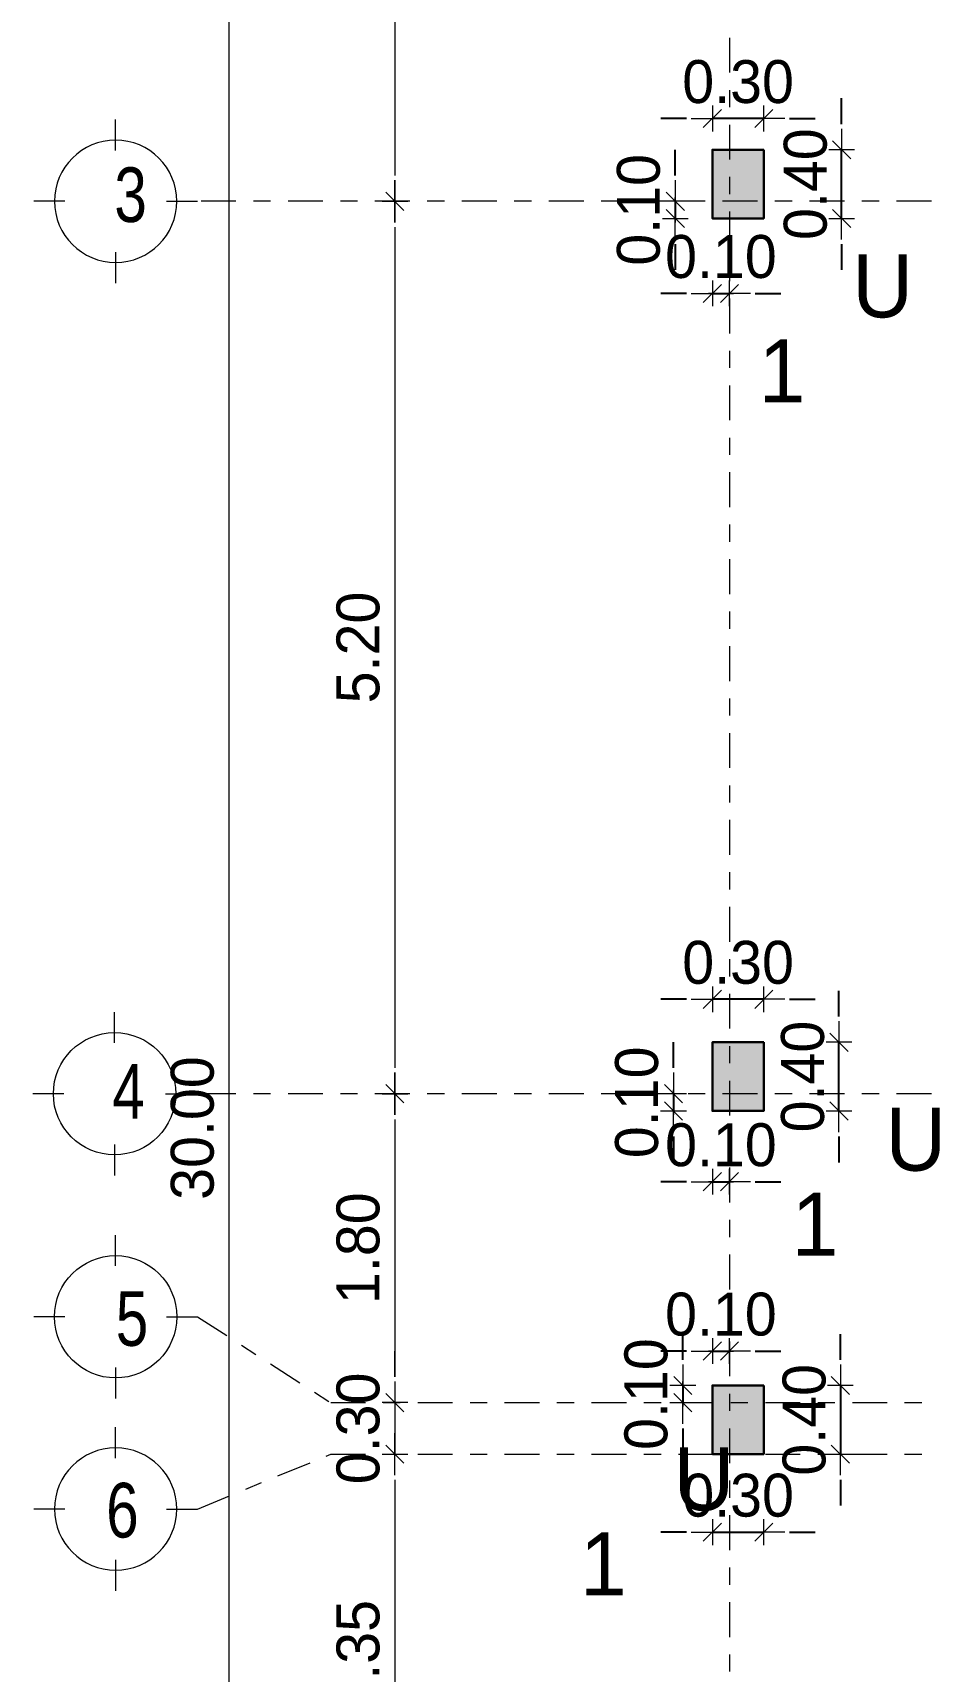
# Model space of a CAD drawing. Header units: inches. Extents: x -1583 to -1389, y -6910 to -6586.
# Drawn here: x -1456.88 to -1451.7, y -6612.38 to -6602.84 of the extents above; entities that cross this region are included whole.
import ezdxf

# ---------------------------------------------------------------- set-up
doc = ezdxf.new("R2010")
doc.units = ezdxf.units.IN
doc.header["$MEASUREMENT"] = 0
doc.linetypes.add('CENTERX2', pattern=[101.6, 63.5, -12.7, 12.7, -12.7])
doc.linetypes.add('DASHDOTX2', pattern=[50.8, 25.4, -12.7, 0, -12.7])
doc.layers.add('Axsis', color=8, linetype='CENTERX2')
doc.layers.add('U-r-p', color=7, linetype='Continuous')
for name, color, linetype, lineweight in [('COLUMNS', 3, 'Continuous', 30), ('dime', 240, 'Continuous', 13), ('ejes', 134, 'Continuous', 15), ('F DIM IN', 147, 'Continuous', 5), ('st', 41, 'Continuous', 15), ('wall', 7, 'Continuous', 30)]:
    doc.layers.add(name, color=color, linetype=linetype, lineweight=lineweight)
doc.styles.add('ARIAL', font='arialbd.ttf', dxfattribs={"width": 0.8, "height": 500})
doc.styles.add('AX', font='xarab.shx', dxfattribs={"height": 0.12})
doc.styles.add('SOSA', font='sosa.shx')
doc.dimstyles.new('DIM-50', dxfattribs={"dimtxt": 0.25, "dimasz": 0.15, "dimexe": 0, "dimexo": 0, "dimgap": 0.05, "dimtad": 1, "dimzin": 0, "dimdsep": 46, "dimtxsty": 'SOSA', "dimblk1": 'DIM-TICK', "dimblk2": 'DIM-TICK', "dimsah": 1, "dimcen": 1, "dimse1": 1, "dimse2": 1, "dimclrd": 251, "dimclrt": 4, "dimadec": 0, "dimazin": 0, "dimtfac": 1.5, "dimtix": 1, "dimtmove": 0, "dimatfit": 0, "dimldrblk": 'DIM-TICK', "dimfxl": 1, "dimtolj": 1, "dimtzin": 0, "dimarcsym": 0})

# ---------------------------------------------------------------- blocks, each defined once
blk = doc.blocks.new('44545')
at = {"layer": 'COLUMNS'}
h = blk.add_hatch(color=1, dxfattribs=at)
h.set_gradient(color1=(0, 255, 0), color2=(0, 77, 0), rotation=45, centered=1, one_color=1, tint=0.15, name='INVCYLINDER')
h.paths.add_polyline_path([(764585.9324, 2210437.0365), (764585.6324, 2210437.0365), (764585.6324, 2210436.6365), (764585.9324, 2210436.6365)])
h = blk.add_hatch(color=1, dxfattribs=at)
h.set_gradient(color1=(0, 255, 0), color2=(0, 77, 0), rotation=45, centered=1, one_color=1, tint=0.15, name='INVCYLINDER')
h.paths.add_polyline_path([(764585.9324, 2210431.8365), (764585.6324, 2210431.8365), (764585.6324, 2210431.4365), (764585.9324, 2210431.4365)])
h = blk.add_hatch(color=1, dxfattribs=at)
h.set_gradient(color1=(0, 255, 0), color2=(0, 77, 0), rotation=45, centered=1, one_color=1, tint=0.15, name='INVCYLINDER')
h.paths.add_polyline_path([(764585.9324, 2210429.8365), (764585.6324, 2210429.8365), (764585.6324, 2210429.4365), (764585.9324, 2210429.4365)])
at = {"layer": 'COLUMNS', "color": 3}
for points in [[(764585.9324, 2210437.0365), (764585.6324, 2210437.0365), (764585.6324, 2210436.6365), (764585.9324, 2210436.6365)], [(764585.9324, 2210431.8365), (764585.6324, 2210431.8365), (764585.6324, 2210431.4365), (764585.9324, 2210431.4365)], [(764585.9324, 2210429.8365), (764585.6324, 2210429.8365), (764585.6324, 2210429.4365), (764585.9324, 2210429.4365)]]:
    blk.add_lwpolyline(points, close=True, dxfattribs=at)
blk = doc.blocks.new('1215447849')
at = {"layer": 'F DIM IN', "color": 0}
for p, q in [((2873.4101, -5903.6358), (2873.4101, -5903.4558)), ((2873.1138, -5903.9321), (2872.9338, -5903.9321)), ((2873.7063, -5903.9321), (2873.8863, -5903.9321)), ((2873.4101, -5904.2284), (2873.4101, -5904.4084))]:
    blk.add_line(p, q, dxfattribs=at)
blk.add_circle((2873.4101, -5903.9321), 0.3563, dxfattribs=at)
blk = doc.blocks.new('DIM-TICK')
for p, q in [((-0.82, 0), (0.82, 0)), ((-0.354, -0.354), (0.354, 0.354)), ((0, 0.5), (0, -0.5))]:
    blk.add_line(p, q)
blk = doc.blocks.new('*D26')
at = {"layer": 'Defpoints', "color": 0, "transparency": 16777216}
for p in [(-1799.3617, -6604.4648), (-1799.469, -6608.6948), (-1799.3308, -6608.6948)]:
    blk.add_point(p, dxfattribs=at)
at = {"layer": 'dime', "color": 251, "lineweight": -2, "transparency": 16777216}
blk.add_line((-1799.469, -6604.6148), (-1799.469, -6608.5448), dxfattribs=at)
at = {"layer": 'dime', "color": 251, "lineweight": -2, "transparency": 16777216, "xscale": 0.15, "yscale": 0.15, "zscale": 0.15}
for p, rotation in [((-1799.469, -6604.4648), 90), ((-1799.469, -6608.6948), 270)]:
    blk.add_blockref('DIM-TICK', p, dxfattribs=dict(at, rotation=rotation))
at = {"layer": 'dime', "color": 4, "transparency": 16777216, "insert": (-1799.6825, -6606.5798), "char_height": 0.25, "attachment_point": 5, "rotation": 90, "style": 'SOSA'}
blk.add_mtext('\\A1;4.23', dxfattribs=at)
blk = doc.blocks.new('*D27')
at = {"layer": 'Defpoints', "color": 0, "transparency": 16777216}
for p in [(-1799.3308, -6608.6948), (-1799.469, -6613.8948), (-1799.0684, -6613.8948)]:
    blk.add_point(p, dxfattribs=at)
at = {"layer": 'dime', "color": 251, "lineweight": -2, "transparency": 16777216}
blk.add_line((-1799.469, -6608.8448), (-1799.469, -6613.7448), dxfattribs=at)
at = {"layer": 'dime', "color": 251, "lineweight": -2, "transparency": 16777216, "xscale": 0.15, "yscale": 0.15, "zscale": 0.15}
for p, rotation in [((-1799.469, -6608.6948), 90), ((-1799.469, -6613.8948), 270)]:
    blk.add_blockref('DIM-TICK', p, dxfattribs=dict(at, rotation=rotation))
at = {"layer": 'dime', "color": 4, "transparency": 16777216, "insert": (-1799.6825, -6611.2948), "char_height": 0.25, "attachment_point": 5, "rotation": 90, "style": 'SOSA'}
blk.add_mtext('\\A1;5.20', dxfattribs=at)
blk = doc.blocks.new('*D28')
at = {"layer": 'Defpoints', "color": 0, "transparency": 16777216}
for p in [(-1799.0684, -6613.8948), (-1799.469, -6615.6948), (-1799.2939, -6615.6948)]:
    blk.add_point(p, dxfattribs=at)
at = {"layer": 'dime', "color": 251, "lineweight": -2, "transparency": 16777216}
blk.add_line((-1799.469, -6614.0448), (-1799.469, -6615.5448), dxfattribs=at)
at = {"layer": 'dime', "color": 251, "lineweight": -2, "transparency": 16777216, "xscale": 0.15, "yscale": 0.15, "zscale": 0.15}
for p, rotation in [((-1799.469, -6613.8948), 90), ((-1799.469, -6615.6948), 270)]:
    blk.add_blockref('DIM-TICK', p, dxfattribs=dict(at, rotation=rotation))
at = {"layer": 'dime', "color": 4, "transparency": 16777216, "insert": (-1799.6825, -6614.7948), "char_height": 0.25, "attachment_point": 5, "rotation": 90, "style": 'SOSA'}
blk.add_mtext('\\A1;1.80', dxfattribs=at)
blk = doc.blocks.new('*D29')
at = {"layer": 'Defpoints', "color": 0, "transparency": 16777216}
for p in [(-1799.2939, -6615.6948), (-1799.469, -6615.9948), (-1799.2913, -6615.9948)]:
    blk.add_point(p, dxfattribs=at)
at = {"layer": 'dime', "color": 251, "lineweight": -2, "transparency": 16777216}
for p, q in [((-1799.469, -6615.5448), (-1799.469, -6615.3948)), ((-1799.469, -6615.6948), (-1799.469, -6615.9948)), ((-1799.469, -6616.1448), (-1799.469, -6616.2948))]:
    blk.add_line(p, q, dxfattribs=at)
at = {"layer": 'dime', "color": 251, "lineweight": -2, "transparency": 16777216, "xscale": 0.15, "yscale": 0.15, "zscale": 0.15}
for p, rotation in [((-1799.469, -6615.6948), 270), ((-1799.469, -6615.9948), 90)]:
    blk.add_blockref('DIM-TICK', p, dxfattribs=dict(at, rotation=rotation))
at = {"layer": 'dime', "color": 4, "transparency": 16777216, "insert": (-1799.6825, -6615.8448), "char_height": 0.25, "attachment_point": 5, "rotation": 90, "style": 'SOSA'}
blk.add_mtext('\\A1;0.30', dxfattribs=at)
blk = doc.blocks.new('*D30')
at = {"layer": 'Defpoints', "color": 0, "transparency": 16777216}
for p in [(-1799.2913, -6615.9948), (-1799.469, -6618.3448), (-1799.2914, -6618.3448)]:
    blk.add_point(p, dxfattribs=at)
at = {"layer": 'dime', "color": 251, "lineweight": -2, "transparency": 16777216}
blk.add_line((-1799.469, -6616.1448), (-1799.469, -6618.1948), dxfattribs=at)
at = {"layer": 'dime', "color": 251, "lineweight": -2, "transparency": 16777216, "xscale": 0.15, "yscale": 0.15, "zscale": 0.15}
for p, rotation in [((-1799.469, -6615.9948), 90), ((-1799.469, -6618.3448), 270)]:
    blk.add_blockref('DIM-TICK', p, dxfattribs=dict(at, rotation=rotation))
at = {"layer": 'dime', "color": 4, "transparency": 16777216, "insert": (-1799.6825, -6617.1698), "char_height": 0.25, "attachment_point": 5, "rotation": 90, "style": 'SOSA'}
blk.add_mtext('\\A1;2.35', dxfattribs=at)
blk = doc.blocks.new('*D38')
at = {"layer": 'Defpoints', "color": 0, "transparency": 16777216}
for p in [(-1800.4342, -6599.0948), (-1797.6195, -6599.0948), (-1797.6195, -6629.0948)]:
    blk.add_point(p, dxfattribs=at)
at = {"layer": 'dime', "color": 251, "lineweight": -2, "transparency": 16777216}
blk.add_line((-1800.4342, -6628.9448), (-1800.4342, -6599.2448), dxfattribs=at)
at = {"layer": 'dime', "color": 251, "lineweight": -2, "transparency": 16777216, "xscale": 0.15, "yscale": 0.15, "zscale": 0.15}
for p, rotation in [((-1800.4342, -6599.0948), 90), ((-1800.4342, -6629.0948), 270)]:
    blk.add_blockref('DIM-TICK', p, dxfattribs=dict(at, rotation=rotation))
at = {"layer": 'dime', "color": 4, "transparency": 16777216, "insert": (-1800.6477, -6614.0948), "char_height": 0.25, "attachment_point": 5, "rotation": 90, "style": 'SOSA'}
blk.add_mtext('\\A1;30.00', dxfattribs=at)
blk = doc.blocks.new('*D112')
at = {"layer": 'Defpoints', "color": 0, "transparency": 16777216}
for p in [(-1452.919, -6603.8188), (-1453.1347, -6603.9188), (-1452.919, -6603.9188)]:
    blk.add_point(p, dxfattribs=at)
at = {"layer": 'dime', "color": 251, "lineweight": -2, "transparency": 16777216}
for p, q in [((-1453.1347, -6603.6688), (-1453.1347, -6603.5188)), ((-1453.1347, -6603.8188), (-1453.1347, -6603.9188)), ((-1453.1347, -6604.0688), (-1453.1347, -6604.2188))]:
    blk.add_line(p, q, dxfattribs=at)
at = {"layer": 'dime', "color": 251, "lineweight": -2, "transparency": 16777216, "xscale": 0.15, "yscale": 0.15, "zscale": 0.15}
for p, rotation in [((-1453.1347, -6603.8188), 270), ((-1453.1347, -6603.9188), 90)]:
    blk.add_blockref('DIM-TICK', p, dxfattribs=dict(at, rotation=rotation))
at = {"layer": 'dime', "color": 4, "transparency": 16777216, "insert": (-1453.3482, -6603.8688), "char_height": 0.25, "attachment_point": 5, "rotation": 90, "style": 'SOSA'}
blk.add_mtext('\\A1;0.10', dxfattribs=at)
blk = doc.blocks.new('*D113')
at = {"layer": 'Defpoints', "color": 0, "transparency": 16777216}
for p in [(-1452.919, -6603.9188), (-1452.819, -6603.9188), (-1452.819, -6604.3558)]:
    blk.add_point(p, dxfattribs=at)
at = {"layer": 'dime', "color": 251, "lineweight": -2, "transparency": 16777216}
for p, q in [((-1453.069, -6604.3558), (-1453.219, -6604.3558)), ((-1452.919, -6604.3558), (-1452.819, -6604.3558)), ((-1452.669, -6604.3558), (-1452.519, -6604.3558))]:
    blk.add_line(p, q, dxfattribs=at)
at = {"layer": 'dime', "color": 251, "lineweight": -2, "transparency": 16777216, "xscale": 0.15, "yscale": 0.15, "zscale": 0.15}
blk.add_blockref('DIM-TICK', (-1452.919, -6604.3558), dxfattribs=at)
at = {"layer": 'dime', "color": 251, "lineweight": -2, "transparency": 16777216, "xscale": 0.15, "yscale": 0.15, "zscale": 0.15, "rotation": 180}
blk.add_blockref('DIM-TICK', (-1452.819, -6604.3558), dxfattribs=at)
at = {"layer": 'dime', "color": 4, "transparency": 16777216, "insert": (-1452.869, -6604.1423), "char_height": 0.25, "attachment_point": 5, "style": 'SOSA'}
blk.add_mtext('\\A1;0.10', dxfattribs=at)
blk = doc.blocks.new('*D114')
at = {"layer": 'Defpoints', "color": 0, "transparency": 16777216}
for p in [(-1452.619, -6603.5188), (-1452.166, -6603.5188), (-1452.619, -6603.9188)]:
    blk.add_point(p, dxfattribs=at)
at = {"layer": 'dime', "color": 251, "lineweight": -2, "transparency": 16777216}
for p, q in [((-1452.166, -6603.3688), (-1452.166, -6603.2188)), ((-1452.166, -6603.9188), (-1452.166, -6603.5188)), ((-1452.166, -6604.0688), (-1452.166, -6604.2188))]:
    blk.add_line(p, q, dxfattribs=at)
at = {"layer": 'dime', "color": 251, "lineweight": -2, "transparency": 16777216, "xscale": 0.15, "yscale": 0.15, "zscale": 0.15}
for p, rotation in [((-1452.166, -6603.5188), 270), ((-1452.166, -6603.9188), 90)]:
    blk.add_blockref('DIM-TICK', p, dxfattribs=dict(at, rotation=rotation))
at = {"layer": 'dime', "color": 4, "transparency": 16777216, "insert": (-1452.3761, -6603.7188), "char_height": 0.25, "attachment_point": 5, "rotation": 90, "style": 'SOSA'}
blk.add_mtext('\\A1;0.40', dxfattribs=at)
blk = doc.blocks.new('*D115')
at = {"layer": 'Defpoints', "color": 0, "transparency": 16777216}
for p in [(-1452.919, -6603.3366), (-1452.919, -6603.5188), (-1452.619, -6603.5188)]:
    blk.add_point(p, dxfattribs=at)
at = {"layer": 'dime', "color": 251, "lineweight": -2, "transparency": 16777216}
for p, q in [((-1453.069, -6603.3366), (-1453.219, -6603.3366)), ((-1452.619, -6603.3366), (-1452.919, -6603.3366)), ((-1452.469, -6603.3366), (-1452.319, -6603.3366))]:
    blk.add_line(p, q, dxfattribs=at)
at = {"layer": 'dime', "color": 251, "lineweight": -2, "transparency": 16777216, "xscale": 0.15, "yscale": 0.15, "zscale": 0.15}
blk.add_blockref('DIM-TICK', (-1452.919, -6603.3366), dxfattribs=at)
at = {"layer": 'dime', "color": 251, "lineweight": -2, "transparency": 16777216, "xscale": 0.15, "yscale": 0.15, "zscale": 0.15, "rotation": 180}
blk.add_blockref('DIM-TICK', (-1452.619, -6603.3366), dxfattribs=at)
at = {"layer": 'dime', "color": 4, "transparency": 16777216, "insert": (-1452.769, -6603.1231), "char_height": 0.25, "attachment_point": 5, "style": 'SOSA'}
blk.add_mtext('\\A1;0.30', dxfattribs=at)
blk = doc.blocks.new('*D116')
at = {"layer": 'Defpoints', "color": 0, "transparency": 16777216}
for p in [(-1452.919, -6609.0188), (-1453.1453, -6609.1188), (-1452.919, -6609.1188)]:
    blk.add_point(p, dxfattribs=at)
at = {"layer": 'dime', "color": 251, "lineweight": -2, "transparency": 16777216}
for p, q in [((-1453.1453, -6608.8688), (-1453.1453, -6608.7188)), ((-1453.1453, -6609.0188), (-1453.1453, -6609.1188)), ((-1453.1453, -6609.2688), (-1453.1453, -6609.4188))]:
    blk.add_line(p, q, dxfattribs=at)
at = {"layer": 'dime', "color": 251, "lineweight": -2, "transparency": 16777216, "xscale": 0.15, "yscale": 0.15, "zscale": 0.15}
for p, rotation in [((-1453.1453, -6609.0188), 270), ((-1453.1453, -6609.1188), 90)]:
    blk.add_blockref('DIM-TICK', p, dxfattribs=dict(at, rotation=rotation))
at = {"layer": 'dime', "color": 4, "transparency": 16777216, "insert": (-1453.3588, -6609.0688), "char_height": 0.25, "attachment_point": 5, "rotation": 90, "style": 'SOSA'}
blk.add_mtext('\\A1;0.10', dxfattribs=at)
blk = doc.blocks.new('*D117')
at = {"layer": 'Defpoints', "color": 0, "transparency": 16777216}
for p in [(-1452.919, -6609.1188), (-1452.819, -6609.1188), (-1452.819, -6609.5312)]:
    blk.add_point(p, dxfattribs=at)
at = {"layer": 'dime', "color": 251, "lineweight": -2, "transparency": 16777216}
for p, q in [((-1453.069, -6609.5312), (-1453.219, -6609.5312)), ((-1452.919, -6609.5312), (-1452.819, -6609.5312)), ((-1452.669, -6609.5312), (-1452.519, -6609.5312))]:
    blk.add_line(p, q, dxfattribs=at)
at = {"layer": 'dime', "color": 251, "lineweight": -2, "transparency": 16777216, "xscale": 0.15, "yscale": 0.15, "zscale": 0.15}
blk.add_blockref('DIM-TICK', (-1452.919, -6609.5312), dxfattribs=at)
at = {"layer": 'dime', "color": 251, "lineweight": -2, "transparency": 16777216, "xscale": 0.15, "yscale": 0.15, "zscale": 0.15, "rotation": 180}
blk.add_blockref('DIM-TICK', (-1452.819, -6609.5312), dxfattribs=at)
at = {"layer": 'dime', "color": 4, "transparency": 16777216, "insert": (-1452.869, -6609.3177), "char_height": 0.25, "attachment_point": 5, "style": 'SOSA'}
blk.add_mtext('\\A1;0.10', dxfattribs=at)
blk = doc.blocks.new('*D118')
at = {"layer": 'Defpoints', "color": 0, "transparency": 16777216}
for p in [(-1452.619, -6608.7188), (-1452.1817, -6608.7188), (-1452.619, -6609.1188)]:
    blk.add_point(p, dxfattribs=at)
at = {"layer": 'dime', "color": 251, "lineweight": -2, "transparency": 16777216}
for p, q in [((-1452.1817, -6608.5688), (-1452.1817, -6608.4188)), ((-1452.1817, -6609.1188), (-1452.1817, -6608.7188)), ((-1452.1817, -6609.2688), (-1452.1817, -6609.4188))]:
    blk.add_line(p, q, dxfattribs=at)
at = {"layer": 'dime', "color": 251, "lineweight": -2, "transparency": 16777216, "xscale": 0.15, "yscale": 0.15, "zscale": 0.15}
for p, rotation in [((-1452.1817, -6608.7188), 270), ((-1452.1817, -6609.1188), 90)]:
    blk.add_blockref('DIM-TICK', p, dxfattribs=dict(at, rotation=rotation))
at = {"layer": 'dime', "color": 4, "transparency": 16777216, "insert": (-1452.3919, -6608.9188), "char_height": 0.25, "attachment_point": 5, "rotation": 90, "style": 'SOSA'}
blk.add_mtext('\\A1;0.40', dxfattribs=at)
blk = doc.blocks.new('*D119')
at = {"layer": 'Defpoints', "color": 0, "transparency": 16777216}
for p in [(-1452.919, -6608.4683), (-1452.919, -6608.7188), (-1452.619, -6608.7188)]:
    blk.add_point(p, dxfattribs=at)
at = {"layer": 'dime', "color": 251, "lineweight": -2, "transparency": 16777216}
for p, q in [((-1453.069, -6608.4683), (-1453.219, -6608.4683)), ((-1452.619, -6608.4683), (-1452.919, -6608.4683)), ((-1452.469, -6608.4683), (-1452.319, -6608.4683))]:
    blk.add_line(p, q, dxfattribs=at)
at = {"layer": 'dime', "color": 251, "lineweight": -2, "transparency": 16777216, "xscale": 0.15, "yscale": 0.15, "zscale": 0.15}
blk.add_blockref('DIM-TICK', (-1452.919, -6608.4683), dxfattribs=at)
at = {"layer": 'dime', "color": 251, "lineweight": -2, "transparency": 16777216, "xscale": 0.15, "yscale": 0.15, "zscale": 0.15, "rotation": 180}
blk.add_blockref('DIM-TICK', (-1452.619, -6608.4683), dxfattribs=at)
at = {"layer": 'dime', "color": 4, "transparency": 16777216, "insert": (-1452.769, -6608.2548), "char_height": 0.25, "attachment_point": 5, "style": 'SOSA'}
blk.add_mtext('\\A1;0.30', dxfattribs=at)
blk = doc.blocks.new('*D120')
at = {"layer": 'Defpoints', "color": 0, "transparency": 16777216}
for p in [(-1452.919, -6610.7188), (-1453.0909, -6610.8188), (-1452.919, -6610.8188)]:
    blk.add_point(p, dxfattribs=at)
at = {"layer": 'dime', "color": 251, "lineweight": -2, "transparency": 16777216}
for p, q in [((-1453.0909, -6610.5688), (-1453.0909, -6610.4188)), ((-1453.0909, -6610.7188), (-1453.0909, -6610.8188)), ((-1453.0909, -6610.9688), (-1453.0909, -6611.1188))]:
    blk.add_line(p, q, dxfattribs=at)
at = {"layer": 'dime', "color": 251, "lineweight": -2, "transparency": 16777216, "xscale": 0.15, "yscale": 0.15, "zscale": 0.15}
for p, rotation in [((-1453.0909, -6610.7188), 270), ((-1453.0909, -6610.8188), 90)]:
    blk.add_blockref('DIM-TICK', p, dxfattribs=dict(at, rotation=rotation))
at = {"layer": 'dime', "color": 4, "transparency": 16777216, "insert": (-1453.3045, -6610.7688), "char_height": 0.25, "attachment_point": 5, "rotation": 90, "style": 'SOSA'}
blk.add_mtext('\\A1;0.10', dxfattribs=at)
blk = doc.blocks.new('*D121')
at = {"layer": 'Defpoints', "color": 0, "transparency": 16777216}
for p in [(-1452.819, -6610.5179), (-1452.919, -6610.7188), (-1452.819, -6610.7188)]:
    blk.add_point(p, dxfattribs=at)
at = {"layer": 'dime', "color": 251, "lineweight": -2, "transparency": 16777216}
for p, q in [((-1453.069, -6610.5179), (-1453.219, -6610.5179)), ((-1452.919, -6610.5179), (-1452.819, -6610.5179)), ((-1452.669, -6610.5179), (-1452.519, -6610.5179))]:
    blk.add_line(p, q, dxfattribs=at)
at = {"layer": 'dime', "color": 251, "lineweight": -2, "transparency": 16777216, "xscale": 0.15, "yscale": 0.15, "zscale": 0.15}
blk.add_blockref('DIM-TICK', (-1452.919, -6610.5179), dxfattribs=at)
at = {"layer": 'dime', "color": 251, "lineweight": -2, "transparency": 16777216, "xscale": 0.15, "yscale": 0.15, "zscale": 0.15, "rotation": 180}
blk.add_blockref('DIM-TICK', (-1452.819, -6610.5179), dxfattribs=at)
at = {"layer": 'dime', "color": 4, "transparency": 16777216, "insert": (-1452.869, -6610.3044), "char_height": 0.25, "attachment_point": 5, "style": 'SOSA'}
blk.add_mtext('\\A1;0.10', dxfattribs=at)
blk = doc.blocks.new('*D122')
at = {"layer": 'Defpoints', "color": 0, "transparency": 16777216}
for p in [(-1452.619, -6610.7188), (-1452.619, -6611.1188), (-1452.173, -6611.1188)]:
    blk.add_point(p, dxfattribs=at)
at = {"layer": 'dime', "color": 251, "lineweight": -2, "transparency": 16777216}
for p, q in [((-1452.173, -6610.5688), (-1452.173, -6610.4188)), ((-1452.173, -6610.7188), (-1452.173, -6611.1188)), ((-1452.173, -6611.2688), (-1452.173, -6611.4188))]:
    blk.add_line(p, q, dxfattribs=at)
at = {"layer": 'dime', "color": 251, "lineweight": -2, "transparency": 16777216, "xscale": 0.15, "yscale": 0.15, "zscale": 0.15}
for p, rotation in [((-1452.173, -6610.7188), 270), ((-1452.173, -6611.1188), 90)]:
    blk.add_blockref('DIM-TICK', p, dxfattribs=dict(at, rotation=rotation))
at = {"layer": 'dime', "color": 4, "transparency": 16777216, "insert": (-1452.3831, -6610.9188), "char_height": 0.25, "attachment_point": 5, "rotation": 90, "style": 'SOSA'}
blk.add_mtext('\\A1;0.40', dxfattribs=at)
blk = doc.blocks.new('*D123')
at = {"layer": 'Defpoints', "color": 0, "transparency": 16777216}
for p in [(-1452.919, -6611.1188), (-1452.619, -6611.1188), (-1452.619, -6611.5732)]:
    blk.add_point(p, dxfattribs=at)
at = {"layer": 'dime', "color": 251, "lineweight": -2, "transparency": 16777216}
for p, q in [((-1453.069, -6611.5732), (-1453.219, -6611.5732)), ((-1452.919, -6611.5732), (-1452.619, -6611.5732)), ((-1452.469, -6611.5732), (-1452.319, -6611.5732))]:
    blk.add_line(p, q, dxfattribs=at)
at = {"layer": 'dime', "color": 251, "lineweight": -2, "transparency": 16777216, "xscale": 0.15, "yscale": 0.15, "zscale": 0.15}
blk.add_blockref('DIM-TICK', (-1452.919, -6611.5732), dxfattribs=at)
at = {"layer": 'dime', "color": 251, "lineweight": -2, "transparency": 16777216, "xscale": 0.15, "yscale": 0.15, "zscale": 0.15, "rotation": 180}
blk.add_blockref('DIM-TICK', (-1452.619, -6611.5732), dxfattribs=at)
at = {"layer": 'dime', "color": 4, "transparency": 16777216, "insert": (-1452.769, -6611.3596), "char_height": 0.25, "attachment_point": 5, "style": 'SOSA'}
blk.add_mtext('\\A1;0.30', dxfattribs=at)
blk = doc.blocks.new('U-r-p')
at = {"layer": 'U-r-p', "color": 4, "style": 'AX', "flags": 4}
for tag, p, height in [('R', (0.1356, 0.2047), 0.2304), ('1', (-0.3182, -0.04), 0.192)]:
    blk.add_attdef(tag, p, '', height=height, dxfattribs=at)
blk = doc.blocks.new('25698555')
at = {"layer": 'Axsis', "color": 251, "linetype": 'DASHDOTX2', "lineweight": 5, "ltscale": 0.008, "true_color": 0x636466}
for p, q in [((-1797.5195, -6596.0948), (-1797.5195, -6632.0948)), ((-1778.6195, -6608.6948), (-1800.6195, -6608.6948)), ((-1778.6195, -6613.8948), (-1800.6195, -6613.8948))]:
    blk.add_line(p, q, dxfattribs=at)
for points in [[(-1800.6195, -6615.1943), (-1799.8424, -6615.6948), (-1779.3966, -6615.6948), (-1778.6195, -6615.1943)], [(-1800.6195, -6616.3148), (-1799.8424, -6615.9948), (-1779.3966, -6615.9948), (-1778.6195, -6616.3148)]]:
    blk.add_lwpolyline(points, dxfattribs=at)
at = {"layer": 'wall', "color": 116, "true_color": 0x136734, "xscale": -1, "rotation": 270}
for p in [(4102.8363, -9482.1049), (4102.8363, -9489.7248)]:
    blk.add_blockref('1215447849', p, dxfattribs=at)
at = {"layer": 'wall', "color": 116, "true_color": 0x136734, "rotation": 270}
for p in [(4102.8299, -3740.4848), (4102.8363, -3741.7843)]:
    blk.add_blockref('1215447849', p, dxfattribs=at)
at = {"layer": 'ejes', "color": 116, "ltscale": 0.05, "true_color": 0x136734, "char_height": 0.3185, "width": 0.338458, "attachment_point": 9, "style": 'ARIAL'}
for s, insert in [('{\\fBankGothic Md BT|b0|i0|c0|p34;3}', (-1800.9138, -6608.8201)), ('{\\fBankGothic Md BT|b0|i0|c0|p34;4}', (-1800.9255, -6614.0395)), ('{\\fBankGothic Md BT|b0|i0|c0|p34;5}', (-1800.9056, -6615.3683)), ('{\\fBankGothic Md BT|b0|i0|c0|p34;6}', (-1800.9615, -6616.4852))]:
    blk.add_mtext(s, dxfattribs=dict(at, insert=insert))
at = {"layer": 'dime', "color": 1}
dim = blk.add_linear_dim(base=(-1800.4342, -6599.0948), p1=(-1797.6195, -6629.0948), p2=(-1797.6195, -6599.0948), angle=90, dimstyle='DIM-50', dxfattribs=at)
dim.commit()
dim.dimension.update_dxf_attribs({"geometry": '*D38', "text_midpoint": (-1800.6477, -6614.0948)})
for base, p1, p2, picture, middle in [((-1799.469, -6608.6948), (-1799.3617, -6604.4648), (-1799.3308, -6608.6948), '*D26', (-1799.6825, -6606.5798)), ((-1799.469, -6613.8948), (-1799.3308, -6608.6948), (-1799.0684, -6613.8948), '*D27', (-1799.6825, -6611.2948)), ((-1799.469, -6615.6948), (-1799.0684, -6613.8948), (-1799.2939, -6615.6948), '*D28', (-1799.6825, -6614.7948)), ((-1799.469, -6615.9948), (-1799.2939, -6615.6948), (-1799.2913, -6615.9948), '*D29', (-1799.6825, -6615.8448)), ((-1799.469, -6618.3448), (-1799.2913, -6615.9948), (-1799.2914, -6618.3448), '*D30', (-1799.6825, -6617.1698))]:
    dim = blk.add_linear_dim(base=base, p1=p1, p2=p2, angle=90, dimstyle='DIM-50', override={"dimtmove": 1}, dxfattribs=at)
    dim.commit()
    dim.dimension.update_dxf_attribs({"geometry": picture, "text_midpoint": middle})

msp = doc.modelspace()

# ---------------------------------------------------------------- block references
at = {"color": 0}
ref = msp.add_blockref('U-r-p', (-1452.2838, -6604.8477), dxfattribs=dict(at, xscale=2.295651420719381, yscale=2.295651420719381, zscale=2.295651420719381))
ref.add_attrib('U', 'U', (-1452.104, -6604.4952), dxfattribs={"layer": 'st', "color": 0, "height": 0.3673, "style": 'AX', "flags": 4})
ref.add_attrib('1', '1', (-1452.65, -6604.9909), dxfattribs={"layer": 'st', "color": 0, "height": 0.3673, "style": 'AX', "flags": 4})
ref = msp.add_blockref('U-r-p', (-1452.0908, -6609.8197), dxfattribs=dict(at, xscale=2.295651420719381, yscale=2.295651420719381, zscale=2.295651420719381))
ref.add_attrib('U', 'U', (-1451.911, -6609.4672), dxfattribs={"layer": 'st', "color": 0, "height": 0.3673, "style": 'AX', "flags": 4})
ref.add_attrib('1', '1', (-1452.457, -6609.9629), dxfattribs={"layer": 'st', "color": 0, "height": 0.3673, "style": 'AX', "flags": 4})
ref = msp.add_blockref('U-r-p', (-1453.3251, -6611.7989), dxfattribs=dict(at, xscale=2.295651420719381, yscale=2.295651420719381, zscale=2.295651420719381))
ref.add_attrib('U', 'U', (-1453.1453, -6611.4464), dxfattribs={"layer": 'st', "color": 0, "height": 0.3673, "style": 'AX', "flags": 4})
ref.add_attrib('1', '1', (-1453.6913, -6611.9421), dxfattribs={"layer": 'st', "color": 0, "height": 0.3673, "style": 'AX', "flags": 4})
at = {"layer": 'COLUMNS'}
msp.add_blockref('44545', (-766038.5514, -2217040.5553), dxfattribs=at)
at = {"layer": 'dime', "color": 1}
msp.add_blockref('25698555', (344.7006, 4.876), dxfattribs=at)

# ---------------------------------------------------------------- dimensions: what is measured, and where the dimension line sits
for p1, p2, distance, picture, middle in [((-1452.619, -6603.5188), (-1452.919, -6603.5188), -0.1822, '*D115', (-1452.769, -6603.1231)), ((-1452.619, -6603.9188), (-1452.619, -6603.5188), -0.4529, '*D114', (-1452.3761, -6603.7188)), ((-1452.919, -6603.8188), (-1452.919, -6603.9188), -0.2157, '*D112', (-1453.3482, -6603.8688)), ((-1452.919, -6603.9188), (-1452.819, -6603.9188), -0.437, '*D113', (-1452.869, -6604.1423)), ((-1452.619, -6608.7188), (-1452.919, -6608.7188), -0.2505, '*D119', (-1452.769, -6608.2548)), ((-1452.619, -6609.1188), (-1452.619, -6608.7188), -0.4372, '*D118', (-1452.3919, -6608.9188)), ((-1452.919, -6609.0188), (-1452.919, -6609.1188), -0.2263, '*D116', (-1453.3588, -6609.0688)), ((-1452.919, -6609.1188), (-1452.819, -6609.1188), -0.4124, '*D117', (-1452.869, -6609.3177)), ((-1452.919, -6610.7188), (-1452.819, -6610.7188), 0.2009, '*D121', (-1452.869, -6610.3044)), ((-1452.919, -6610.7188), (-1452.919, -6610.8188), -0.172, '*D120', (-1453.3045, -6610.7688)), ((-1452.619, -6610.7188), (-1452.619, -6611.1188), 0.446, '*D122', (-1452.3831, -6610.9188)), ((-1452.919, -6611.1188), (-1452.619, -6611.1188), -0.4544, '*D123', (-1452.769, -6611.3596))]:
    dim = msp.add_aligned_dim(p1=p1, p2=p2, distance=distance, dimstyle='DIM-50', dxfattribs=at)
    dim.commit()
    dim.dimension.update_dxf_attribs({"geometry": picture, "text_midpoint": middle})

doc.saveas('drawing.dxf')
